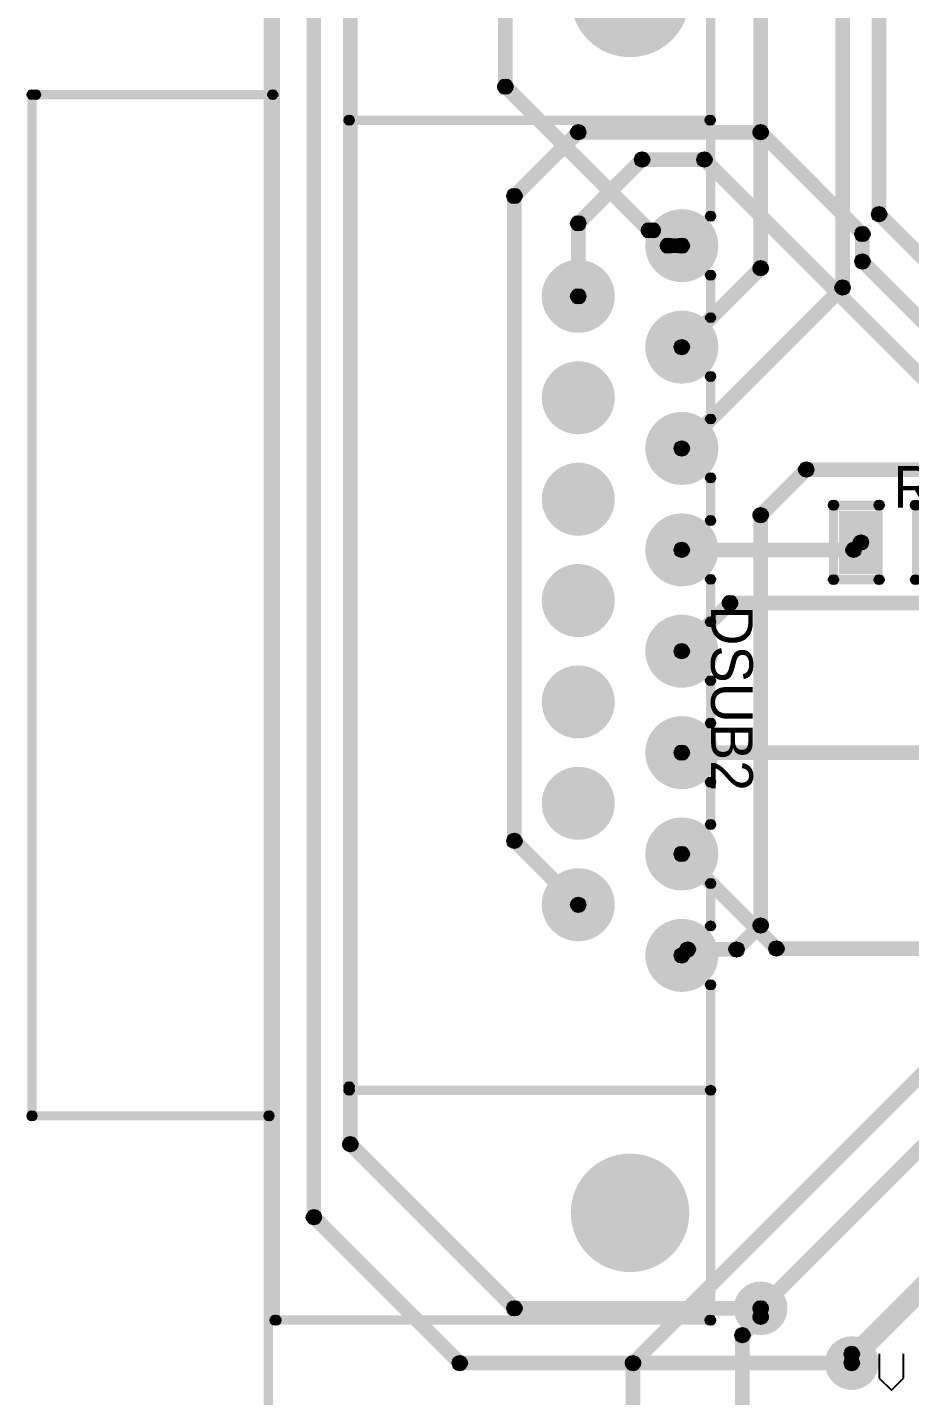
# Model space of a CAD drawing. Header units: millimetres. Extents: x 1.24 to 8.03, y 2.12 to 7.05.
# Drawn here: x 1.236 to 2.188, y 3.587 to 5.064 of the extents above; entities that cross this region are included whole.
import ezdxf

# ---------------------------------------------------------------- set-up
doc = ezdxf.new("R2010")
doc.units = ezdxf.units.MM
doc.header["$MEASUREMENT"] = 0
for name, color, linetype in [('BottomLayer', 5, 'Continuous'), ('BottomSolder', 6, 'Continuous'), ('KeepOutLayer', 6, 'Continuous'), ('MultiLayer', 9, 'Continuous'), ('PadHoleLayer', 156, 'Continuous'), ('TopLayer', 1, 'Continuous'), ('TopOverlay', 2, 'Continuous'), ('TopPaste', 8, 'Continuous'), ('TopSolder', 216, 'Continuous'), ('ViaHoleLayer', 16, 'Continuous')]:
    doc.layers.add(name, color=color, linetype=linetype)

# ---------------------------------------------------------------- blocks, each defined once
blk = doc.blocks.new('DSUB_TH_DS1037_15FN_16')
at = {"layer": 'BottomLayer'}
h = blk.add_hatch(color=5, dxfattribs=at)
edge = h.paths.add_edge_path()
edge.add_arc((-0.3831, 0.0559), 0.0354, 0, 360)
h = blk.add_hatch(color=5, dxfattribs=at)
edge = h.paths.add_edge_path()
edge.add_arc((-0.2736, 0.0559), 0.0354, 0, 360)
h = blk.add_hatch(color=5, dxfattribs=at)
edge = h.paths.add_edge_path()
edge.add_arc((-0.1642, 0.0559), 0.0354, 0, 360)
h = blk.add_hatch(color=5, dxfattribs=at)
edge = h.paths.add_edge_path()
edge.add_arc((-0.0547, 0.0559), 0.0354, 0, 360)
h = blk.add_hatch(color=5, dxfattribs=at)
edge = h.paths.add_edge_path()
edge.add_arc((0.0547, 0.0559), 0.0354, 0, 360)
h = blk.add_hatch(color=5, dxfattribs=at)
edge = h.paths.add_edge_path()
edge.add_arc((0.1642, 0.0559), 0.0354, 0, 360)
h = blk.add_hatch(color=5, dxfattribs=at)
edge = h.paths.add_edge_path()
edge.add_arc((0.2736, 0.0559), 0.0354, 0, 360)
h = blk.add_hatch(color=5, dxfattribs=at)
edge = h.paths.add_edge_path()
edge.add_arc((0.3831, 0.0559), 0.0354, 0, 360)
h = blk.add_hatch(color=5, dxfattribs=at)
edge = h.paths.add_edge_path()
edge.add_arc((-0.6508, 0), 0.0602, 0, 360)
h = blk.add_hatch(color=5, dxfattribs=at)
edge = h.paths.add_edge_path()
edge.add_arc((0.661, 0), 0.06, 0, 360)
h = blk.add_hatch(color=5, dxfattribs=at)
edge = h.paths.add_edge_path()
edge.add_arc((-0.3284, -0.0559), 0.0354, 0, 360)
h = blk.add_hatch(color=5, dxfattribs=at)
edge = h.paths.add_edge_path()
edge.add_arc((-0.2189, -0.0559), 0.0354, 0, 360)
h = blk.add_hatch(color=5, dxfattribs=at)
edge = h.paths.add_edge_path()
edge.add_arc((-0.1094, -0.0559), 0.0354, 0, 360)
h = blk.add_hatch(color=5, dxfattribs=at)
edge = h.paths.add_edge_path()
edge.add_arc((0, -0.0559), 0.0354, 0, 360)
h = blk.add_hatch(color=5, dxfattribs=at)
edge = h.paths.add_edge_path()
edge.add_arc((0.1095, -0.0559), 0.0354, 0, 360)
h = blk.add_hatch(color=5, dxfattribs=at)
edge = h.paths.add_edge_path()
edge.add_arc((0.2189, -0.0559), 0.0354, 0, 360)
h = blk.add_hatch(color=5, dxfattribs=at)
edge = h.paths.add_edge_path()
edge.add_arc((0.3284, -0.0559), 0.0354, 0, 360)
at = {"layer": 'BottomSolder'}
h = blk.add_hatch(color=6, dxfattribs=at)
edge = h.paths.add_edge_path()
edge.add_arc((-0.3831, 0.0559), 0.0394, 0, 360)
h = blk.add_hatch(color=6, dxfattribs=at)
edge = h.paths.add_edge_path()
edge.add_arc((-0.2736, 0.0559), 0.0394, 0, 360)
h = blk.add_hatch(color=6, dxfattribs=at)
edge = h.paths.add_edge_path()
edge.add_arc((-0.1642, 0.0559), 0.0394, 0, 360)
h = blk.add_hatch(color=6, dxfattribs=at)
edge = h.paths.add_edge_path()
edge.add_arc((-0.0547, 0.0559), 0.0394, 0, 360)
h = blk.add_hatch(color=6, dxfattribs=at)
edge = h.paths.add_edge_path()
edge.add_arc((0.0547, 0.0559), 0.0394, 0, 360)
h = blk.add_hatch(color=6, dxfattribs=at)
edge = h.paths.add_edge_path()
edge.add_arc((0.1642, 0.0559), 0.0394, 0, 360)
h = blk.add_hatch(color=6, dxfattribs=at)
edge = h.paths.add_edge_path()
edge.add_arc((0.2736, 0.0559), 0.0394, 0, 360)
h = blk.add_hatch(color=6, dxfattribs=at)
edge = h.paths.add_edge_path()
edge.add_arc((0.3831, 0.0559), 0.0394, 0, 360)
h = blk.add_hatch(color=6, dxfattribs=at)
edge = h.paths.add_edge_path()
edge.add_arc((-0.6508, 0), 0.0642, 0, 360)
h = blk.add_hatch(color=6, dxfattribs=at)
edge = h.paths.add_edge_path()
edge.add_arc((0.661, 0), 0.064, 0, 360)
h = blk.add_hatch(color=6, dxfattribs=at)
edge = h.paths.add_edge_path()
edge.add_arc((-0.3284, -0.0559), 0.0394, 0, 360)
h = blk.add_hatch(color=6, dxfattribs=at)
edge = h.paths.add_edge_path()
edge.add_arc((-0.2189, -0.0559), 0.0394, 0, 360)
h = blk.add_hatch(color=6, dxfattribs=at)
edge = h.paths.add_edge_path()
edge.add_arc((-0.1094, -0.0559), 0.0394, 0, 360)
h = blk.add_hatch(color=6, dxfattribs=at)
edge = h.paths.add_edge_path()
edge.add_arc((0, -0.0559), 0.0394, 0, 360)
h = blk.add_hatch(color=6, dxfattribs=at)
edge = h.paths.add_edge_path()
edge.add_arc((0.1095, -0.0559), 0.0394, 0, 360)
h = blk.add_hatch(color=6, dxfattribs=at)
edge = h.paths.add_edge_path()
edge.add_arc((0.2189, -0.0559), 0.0394, 0, 360)
h = blk.add_hatch(color=6, dxfattribs=at)
edge = h.paths.add_edge_path()
edge.add_arc((0.3284, -0.0559), 0.0394, 0, 360)
at = {"layer": 'MultiLayer'}
h = blk.add_hatch(color=9, dxfattribs=at)
edge = h.paths.add_edge_path()
edge.add_arc((-0.3831, 0.0559), 0.0354, 0, 360)
h = blk.add_hatch(color=9, dxfattribs=at)
edge = h.paths.add_edge_path()
edge.add_arc((-0.2736, 0.0559), 0.0354, 0, 360)
h = blk.add_hatch(color=9, dxfattribs=at)
edge = h.paths.add_edge_path()
edge.add_arc((-0.1642, 0.0559), 0.0354, 0, 360)
h = blk.add_hatch(color=9, dxfattribs=at)
edge = h.paths.add_edge_path()
edge.add_arc((-0.0547, 0.0559), 0.0354, 0, 360)
h = blk.add_hatch(color=9, dxfattribs=at)
edge = h.paths.add_edge_path()
edge.add_arc((0.0547, 0.0559), 0.0354, 0, 360)
h = blk.add_hatch(color=9, dxfattribs=at)
edge = h.paths.add_edge_path()
edge.add_arc((0.1642, 0.0559), 0.0354, 0, 360)
h = blk.add_hatch(color=9, dxfattribs=at)
edge = h.paths.add_edge_path()
edge.add_arc((0.2736, 0.0559), 0.0354, 0, 360)
h = blk.add_hatch(color=9, dxfattribs=at)
edge = h.paths.add_edge_path()
edge.add_arc((0.3831, 0.0559), 0.0354, 0, 360)
h = blk.add_hatch(color=9, dxfattribs=at)
edge = h.paths.add_edge_path()
edge.add_arc((-0.6508, 0), 0.0602, 0, 360)
h = blk.add_hatch(color=9, dxfattribs=at)
edge = h.paths.add_edge_path()
edge.add_arc((0.661, 0), 0.06, 0, 360)
h = blk.add_hatch(color=9, dxfattribs=at)
edge = h.paths.add_edge_path()
edge.add_arc((-0.3284, -0.0559), 0.0354, 0, 360)
h = blk.add_hatch(color=9, dxfattribs=at)
edge = h.paths.add_edge_path()
edge.add_arc((-0.2189, -0.0559), 0.0354, 0, 360)
h = blk.add_hatch(color=9, dxfattribs=at)
edge = h.paths.add_edge_path()
edge.add_arc((-0.1094, -0.0559), 0.0354, 0, 360)
h = blk.add_hatch(color=9, dxfattribs=at)
edge = h.paths.add_edge_path()
edge.add_arc((0, -0.0559), 0.0354, 0, 360)
h = blk.add_hatch(color=9, dxfattribs=at)
edge = h.paths.add_edge_path()
edge.add_arc((0.1095, -0.0559), 0.0354, 0, 360)
h = blk.add_hatch(color=9, dxfattribs=at)
edge = h.paths.add_edge_path()
edge.add_arc((0.2189, -0.0559), 0.0354, 0, 360)
h = blk.add_hatch(color=9, dxfattribs=at)
edge = h.paths.add_edge_path()
edge.add_arc((0.3284, -0.0559), 0.0354, 0, 360)
at = {"layer": 'PadHoleLayer'}
h = blk.add_hatch(color=156, dxfattribs=at)
edge = h.paths.add_edge_path()
edge.add_arc((-0.3831, 0.0559), 0.0236, 0, 360)
h = blk.add_hatch(color=156, dxfattribs=at)
edge = h.paths.add_edge_path()
edge.add_arc((-0.2736, 0.0559), 0.0236, 0, 360)
h = blk.add_hatch(color=156, dxfattribs=at)
edge = h.paths.add_edge_path()
edge.add_arc((-0.1642, 0.0559), 0.0236, 0, 360)
h = blk.add_hatch(color=156, dxfattribs=at)
edge = h.paths.add_edge_path()
edge.add_arc((-0.0547, 0.0559), 0.0236, 0, 360)
h = blk.add_hatch(color=156, dxfattribs=at)
edge = h.paths.add_edge_path()
edge.add_arc((0.0547, 0.0559), 0.0236, 0, 360)
h = blk.add_hatch(color=156, dxfattribs=at)
edge = h.paths.add_edge_path()
edge.add_arc((0.1642, 0.0559), 0.0236, 0, 360)
h = blk.add_hatch(color=156, dxfattribs=at)
edge = h.paths.add_edge_path()
edge.add_arc((0.2736, 0.0559), 0.0236, 0, 360)
h = blk.add_hatch(color=156, dxfattribs=at)
edge = h.paths.add_edge_path()
edge.add_arc((0.3831, 0.0559), 0.0236, 0, 360)
h = blk.add_hatch(color=156, dxfattribs=at)
edge = h.paths.add_edge_path()
edge.add_arc((-0.6508, 0), 0.0602, 0, 360)
h = blk.add_hatch(color=156, dxfattribs=at)
edge = h.paths.add_edge_path()
edge.add_arc((0.661, 0), 0.06, 0, 360)
h = blk.add_hatch(color=156, dxfattribs=at)
edge = h.paths.add_edge_path()
edge.add_arc((-0.3284, -0.0559), 0.0236, 0, 360)
h = blk.add_hatch(color=156, dxfattribs=at)
edge = h.paths.add_edge_path()
edge.add_arc((-0.2189, -0.0559), 0.0236, 0, 360)
h = blk.add_hatch(color=156, dxfattribs=at)
edge = h.paths.add_edge_path()
edge.add_arc((-0.1094, -0.0559), 0.0236, 0, 360)
h = blk.add_hatch(color=156, dxfattribs=at)
edge = h.paths.add_edge_path()
edge.add_arc((0, -0.0559), 0.0236, 0, 360)
h = blk.add_hatch(color=156, dxfattribs=at)
edge = h.paths.add_edge_path()
edge.add_arc((0.1095, -0.0559), 0.0236, 0, 360)
h = blk.add_hatch(color=156, dxfattribs=at)
edge = h.paths.add_edge_path()
edge.add_arc((0.2189, -0.0559), 0.0236, 0, 360)
h = blk.add_hatch(color=156, dxfattribs=at)
edge = h.paths.add_edge_path()
edge.add_arc((0.3284, -0.0559), 0.0236, 0, 360)
at = {"layer": 'TopLayer'}
h = blk.add_hatch(color=1, dxfattribs=at)
edge = h.paths.add_edge_path()
edge.add_arc((-0.3831, 0.0559), 0.0354, 0, 360)
h = blk.add_hatch(color=1, dxfattribs=at)
edge = h.paths.add_edge_path()
edge.add_arc((-0.2736, 0.0559), 0.0354, 0, 360)
h = blk.add_hatch(color=1, dxfattribs=at)
edge = h.paths.add_edge_path()
edge.add_arc((-0.1642, 0.0559), 0.0354, 0, 360)
h = blk.add_hatch(color=1, dxfattribs=at)
edge = h.paths.add_edge_path()
edge.add_arc((-0.0547, 0.0559), 0.0354, 0, 360)
h = blk.add_hatch(color=1, dxfattribs=at)
edge = h.paths.add_edge_path()
edge.add_arc((0.0547, 0.0559), 0.0354, 0, 360)
h = blk.add_hatch(color=1, dxfattribs=at)
edge = h.paths.add_edge_path()
edge.add_arc((0.1642, 0.0559), 0.0354, 0, 360)
h = blk.add_hatch(color=1, dxfattribs=at)
edge = h.paths.add_edge_path()
edge.add_arc((0.2736, 0.0559), 0.0354, 0, 360)
h = blk.add_hatch(color=1, dxfattribs=at)
edge = h.paths.add_edge_path()
edge.add_arc((0.3831, 0.0559), 0.0354, 0, 360)
h = blk.add_hatch(color=1, dxfattribs=at)
edge = h.paths.add_edge_path()
edge.add_arc((-0.6508, 0), 0.0602, 0, 360)
h = blk.add_hatch(color=1, dxfattribs=at)
edge = h.paths.add_edge_path()
edge.add_arc((0.661, 0), 0.06, 0, 360)
h = blk.add_hatch(color=1, dxfattribs=at)
edge = h.paths.add_edge_path()
edge.add_arc((-0.3284, -0.0559), 0.0354, 0, 360)
h = blk.add_hatch(color=1, dxfattribs=at)
edge = h.paths.add_edge_path()
edge.add_arc((-0.2189, -0.0559), 0.0354, 0, 360)
h = blk.add_hatch(color=1, dxfattribs=at)
edge = h.paths.add_edge_path()
edge.add_arc((-0.1094, -0.0559), 0.0354, 0, 360)
h = blk.add_hatch(color=1, dxfattribs=at)
edge = h.paths.add_edge_path()
edge.add_arc((0, -0.0559), 0.0354, 0, 360)
h = blk.add_hatch(color=1, dxfattribs=at)
edge = h.paths.add_edge_path()
edge.add_arc((0.1095, -0.0559), 0.0354, 0, 360)
h = blk.add_hatch(color=1, dxfattribs=at)
edge = h.paths.add_edge_path()
edge.add_arc((0.2189, -0.0559), 0.0354, 0, 360)
h = blk.add_hatch(color=1, dxfattribs=at)
edge = h.paths.add_edge_path()
edge.add_arc((0.3284, -0.0559), 0.0354, 0, 360)
at = {"layer": 'TopOverlay'}
for points in [[(-0.4149, 0.092), (-0.4149, 0.082), (-0.7666, 0.082), (-0.7666, 0.092)], [(-0.3054, 0.092), (-0.3054, 0.082), (-0.3513, 0.082), (-0.3513, 0.092)], [(-0.196, 0.092), (-0.196, 0.082), (-0.2418, 0.082), (-0.2418, 0.092)], [(-0.0865, 0.092), (-0.0865, 0.082), (-0.1324, 0.082), (-0.1324, 0.092)], [(0.0229, 0.092), (0.0229, 0.082), (-0.0229, 0.082), (-0.0229, 0.092)], [(0.1324, 0.092), (0.1324, 0.082), (0.0865, 0.082), (0.0865, 0.092)], [(0.2418, 0.092), (0.2418, 0.082), (0.196, 0.082), (0.196, 0.092)], [(0.3513, 0.092), (0.3513, 0.082), (0.3054, 0.082), (0.3054, 0.092)], [(0.7768, 0.092), (0.7768, 0.082), (0.4149, 0.082), (0.4149, 0.092)], [(-0.5135, -0.3032), (-0.5235, -0.3032), (-0.5235, 0.0866), (-0.5135, 0.0866)], [(0.5337, -0.3032), (0.5237, -0.3032), (0.5237, 0.087), (0.5337, 0.087)], [(0.7818, -0.3823), (0.7718, -0.3823), (0.7718, 0.0866), (0.7817, 0.0866)], [(0.5248, -0.2982), (0.5248, -0.3081), (-0.5185, -0.3081), (-0.5185, -0.2982)], [(0.7768, -0.3781), (0.7768, -0.3881), (-0.7665, -0.3881), (-0.7665, -0.3781)], [(-0.5411, -0.6417), (-0.5511, -0.6417), (-0.5511, -0.3858), (-0.5411, -0.3858)], [(0.5613, -0.6457), (0.5513, -0.6457), (0.5513, -0.3898), (0.5613, -0.3898)], [(0.5563, -0.6407), (0.5563, -0.6507), (-0.5461, -0.6507), (-0.5461, -0.6407)]]:
    blk.add_hatch(color=2, dxfattribs=at).paths.add_polyline_path(points)
h = blk.add_hatch(color=2, dxfattribs=at)
edge = h.paths.add_edge_path()
edge.add_arc((-0.5185, 0.0866), 0.005, 0, 360)
h = blk.add_hatch(color=2, dxfattribs=at)
edge = h.paths.add_edge_path()
edge.add_arc((-0.4149, 0.087), 0.005, 0, 360)
h = blk.add_hatch(color=2, dxfattribs=at)
edge = h.paths.add_edge_path()
edge.add_arc((-0.3513, 0.087), 0.005, 0, 360)
h = blk.add_hatch(color=2, dxfattribs=at)
edge = h.paths.add_edge_path()
edge.add_arc((-0.3054, 0.087), 0.005, 0, 360)
h = blk.add_hatch(color=2, dxfattribs=at)
edge = h.paths.add_edge_path()
edge.add_arc((-0.2418, 0.087), 0.005, 0, 360)
h = blk.add_hatch(color=2, dxfattribs=at)
edge = h.paths.add_edge_path()
edge.add_arc((-0.196, 0.087), 0.005, 0, 360)
h = blk.add_hatch(color=2, dxfattribs=at)
edge = h.paths.add_edge_path()
edge.add_arc((-0.1324, 0.087), 0.005, 0, 360)
h = blk.add_hatch(color=2, dxfattribs=at)
edge = h.paths.add_edge_path()
edge.add_arc((-0.0865, 0.087), 0.005, 0, 360)
h = blk.add_hatch(color=2, dxfattribs=at)
edge = h.paths.add_edge_path()
edge.add_arc((-0.0229, 0.087), 0.005, 0, 360)
h = blk.add_hatch(color=2, dxfattribs=at)
edge = h.paths.add_edge_path()
edge.add_arc((0.0229, 0.087), 0.005, 0, 360)
h = blk.add_hatch(color=2, dxfattribs=at)
edge = h.paths.add_edge_path()
edge.add_arc((0.0865, 0.087), 0.005, 0, 360)
h = blk.add_hatch(color=2, dxfattribs=at)
edge = h.paths.add_edge_path()
edge.add_arc((0.1324, 0.087), 0.005, 0, 360)
h = blk.add_hatch(color=2, dxfattribs=at)
edge = h.paths.add_edge_path()
edge.add_arc((0.196, 0.087), 0.005, 0, 360)
h = blk.add_hatch(color=2, dxfattribs=at)
edge = h.paths.add_edge_path()
edge.add_arc((0.2418, 0.087), 0.005, 0, 360)
h = blk.add_hatch(color=2, dxfattribs=at)
edge = h.paths.add_edge_path()
edge.add_arc((0.3054, 0.087), 0.005, 0, 360)
h = blk.add_hatch(color=2, dxfattribs=at)
edge = h.paths.add_edge_path()
edge.add_arc((0.3513, 0.087), 0.005, 0, 360)
h = blk.add_hatch(color=2, dxfattribs=at)
edge = h.paths.add_edge_path()
edge.add_arc((0.4149, 0.087), 0.005, 0, 360)
h = blk.add_hatch(color=2, dxfattribs=at)
edge = h.paths.add_edge_path()
edge.add_arc((0.5287, 0.087), 0.005, 0, 360)
h = blk.add_hatch(color=2, dxfattribs=at)
edge = h.paths.add_edge_path()
edge.add_arc((0.7768, 0.087), 0.005, 0, 360)
h = blk.add_hatch(color=2, dxfattribs=at)
edge = h.paths.add_edge_path()
edge.add_arc((0.7768, 0.0866), 0.005, 0, 360)
h = blk.add_hatch(color=2, dxfattribs=at)
edge = h.paths.add_edge_path()
edge.add_arc((-0.5185, -0.3032), 0.005, 0, 360)
h = blk.add_hatch(color=2, dxfattribs=at)
edge = h.paths.add_edge_path()
edge.add_arc((-0.5185, -0.3032), 0.005, 0, 360)
h = blk.add_hatch(color=2, dxfattribs=at)
edge = h.paths.add_edge_path()
edge.add_arc((0.5248, -0.3032), 0.005, 0, 360)
h = blk.add_hatch(color=2, dxfattribs=at)
edge = h.paths.add_edge_path()
edge.add_arc((0.5287, -0.3032), 0.005, 0, 360)
h = blk.add_hatch(color=2, dxfattribs=at)
edge = h.paths.add_edge_path()
edge.add_arc((-0.5461, -0.3858), 0.005, 0, 360)
h = blk.add_hatch(color=2, dxfattribs=at)
edge = h.paths.add_edge_path()
edge.add_arc((0.7768, -0.3831), 0.005, 0, 360)
h = blk.add_hatch(color=2, dxfattribs=at)
edge = h.paths.add_edge_path()
edge.add_arc((0.7768, -0.3823), 0.005, 0, 360)
h = blk.add_hatch(color=2, dxfattribs=at)
edge = h.paths.add_edge_path()
edge.add_arc((0.5563, -0.3898), 0.005, 0, 360)
h = blk.add_hatch(color=2, dxfattribs=at)
edge = h.paths.add_edge_path()
edge.add_arc((-0.5461, -0.6417), 0.005, 0, 360)
h = blk.add_hatch(color=2, dxfattribs=at)
edge = h.paths.add_edge_path()
edge.add_arc((-0.5461, -0.6457), 0.005, 0, 360)
h = blk.add_hatch(color=2, dxfattribs=at)
edge = h.paths.add_edge_path()
edge.add_arc((0.5563, -0.6457), 0.005, 0, 360)
h = blk.add_hatch(color=2, dxfattribs=at)
edge = h.paths.add_edge_path()
edge.add_arc((0.5563, -0.6457), 0.005, 0, 360)
at = {"layer": 'TopSolder'}
h = blk.add_hatch(color=216, dxfattribs=at)
edge = h.paths.add_edge_path()
edge.add_arc((-0.3831, 0.0559), 0.0394, 0, 360)
h = blk.add_hatch(color=216, dxfattribs=at)
edge = h.paths.add_edge_path()
edge.add_arc((-0.2736, 0.0559), 0.0394, 0, 360)
h = blk.add_hatch(color=216, dxfattribs=at)
edge = h.paths.add_edge_path()
edge.add_arc((-0.1642, 0.0559), 0.0394, 0, 360)
h = blk.add_hatch(color=216, dxfattribs=at)
edge = h.paths.add_edge_path()
edge.add_arc((-0.0547, 0.0559), 0.0394, 0, 360)
h = blk.add_hatch(color=216, dxfattribs=at)
edge = h.paths.add_edge_path()
edge.add_arc((0.0547, 0.0559), 0.0394, 0, 360)
h = blk.add_hatch(color=216, dxfattribs=at)
edge = h.paths.add_edge_path()
edge.add_arc((0.1642, 0.0559), 0.0394, 0, 360)
h = blk.add_hatch(color=216, dxfattribs=at)
edge = h.paths.add_edge_path()
edge.add_arc((0.2736, 0.0559), 0.0394, 0, 360)
h = blk.add_hatch(color=216, dxfattribs=at)
edge = h.paths.add_edge_path()
edge.add_arc((0.3831, 0.0559), 0.0394, 0, 360)
h = blk.add_hatch(color=216, dxfattribs=at)
edge = h.paths.add_edge_path()
edge.add_arc((-0.6508, 0), 0.0642, 0, 360)
h = blk.add_hatch(color=216, dxfattribs=at)
edge = h.paths.add_edge_path()
edge.add_arc((0.661, 0), 0.064, 0, 360)
h = blk.add_hatch(color=216, dxfattribs=at)
edge = h.paths.add_edge_path()
edge.add_arc((-0.3284, -0.0559), 0.0394, 0, 360)
h = blk.add_hatch(color=216, dxfattribs=at)
edge = h.paths.add_edge_path()
edge.add_arc((-0.2189, -0.0559), 0.0394, 0, 360)
h = blk.add_hatch(color=216, dxfattribs=at)
edge = h.paths.add_edge_path()
edge.add_arc((-0.1094, -0.0559), 0.0394, 0, 360)
h = blk.add_hatch(color=216, dxfattribs=at)
edge = h.paths.add_edge_path()
edge.add_arc((0, -0.0559), 0.0394, 0, 360)
h = blk.add_hatch(color=216, dxfattribs=at)
edge = h.paths.add_edge_path()
edge.add_arc((0.1095, -0.0559), 0.0394, 0, 360)
h = blk.add_hatch(color=216, dxfattribs=at)
edge = h.paths.add_edge_path()
edge.add_arc((0.2189, -0.0559), 0.0394, 0, 360)
h = blk.add_hatch(color=216, dxfattribs=at)
edge = h.paths.add_edge_path()
edge.add_arc((0.3284, -0.0559), 0.0394, 0, 360)
at = {"layer": 'TopOverlay'}
for centre in [(-0.5185, 0.0866), (-0.4149, 0.087), (-0.3513, 0.087), (-0.3054, 0.087), (-0.2418, 0.087), (-0.196, 0.087), (-0.1324, 0.087), (-0.0865, 0.087), (-0.0229, 0.087), (0.0229, 0.087), (0.0865, 0.087), (0.1324, 0.087), (0.196, 0.087), (0.2418, 0.087), (0.3054, 0.087), (0.3513, 0.087), (0.4149, 0.087), (0.5287, 0.087), (0.7768, 0.087), (0.7768, 0.0866), (-0.5185, -0.3032), (-0.5185, -0.3032), (0.5248, -0.3032), (0.5287, -0.3032), (-0.5461, -0.3858), (0.7768, -0.3823), (0.7768, -0.3831), (0.5563, -0.3898), (-0.5461, -0.6417), (-0.5461, -0.6457), (0.5563, -0.6457), (0.5563, -0.6457)]:
    blk.add_circle(centre, 0.005, dxfattribs=at)
blk = doc.blocks.new('R0805_72')
at = {"layer": 'TopLayer'}
for points in [[(-0.0591, 0.0305), (-0.0197, 0.0305), (-0.0197, -0.0305), (-0.0591, -0.0305)], [(0.0197, 0.0305), (0.0591, 0.0305), (0.0591, -0.0305), (0.0197, -0.0305)]]:
    blk.add_hatch(color=1, dxfattribs=at).paths.add_polyline_path(points)
at = {"layer": 'TopOverlay'}
h = blk.add_hatch(color=2, dxfattribs=at)
edge = h.paths.add_edge_path()
edge.add_arc((-0.0689, 0.0402), 0.005, 0, 360)
h = blk.add_hatch(color=2, dxfattribs=at)
edge = h.paths.add_edge_path()
edge.add_arc((-0.0689, 0.0402), 0.005, 0, 360)
for points in [[(-0.0689, 0.0352), (-0.0689, 0.0452), (-0.0197, 0.0452), (-0.0197, 0.0352)], [(0.0197, 0.0352), (0.0197, 0.0452), (0.0689, 0.0452), (0.0689, 0.0352)], [(-0.0739, 0.0402), (-0.0639, 0.0402), (-0.0639, -0.0402), (-0.0739, -0.0402)], [(0.0739, -0.0402), (0.0639, -0.0402), (0.0639, 0.0402), (0.0739, 0.0402)], [(-0.0689, -0.0452), (-0.0689, -0.0352), (-0.0197, -0.0352), (-0.0197, -0.0452)], [(0.0197, -0.0452), (0.0197, -0.0352), (0.0689, -0.0352), (0.0689, -0.0452)]]:
    blk.add_hatch(color=2, dxfattribs=at).paths.add_polyline_path(points)
h = blk.add_hatch(color=2, dxfattribs=at)
edge = h.paths.add_edge_path()
edge.add_arc((-0.0197, 0.0402), 0.005, 0, 360)
h = blk.add_hatch(color=2, dxfattribs=at)
edge = h.paths.add_edge_path()
edge.add_arc((0.0197, 0.0402), 0.005, 0, 360)
h = blk.add_hatch(color=2, dxfattribs=at)
edge = h.paths.add_edge_path()
edge.add_arc((0.0689, 0.0402), 0.005, 0, 360)
h = blk.add_hatch(color=2, dxfattribs=at)
edge = h.paths.add_edge_path()
edge.add_arc((0.0689, 0.0402), 0.005, 0, 360)
h = blk.add_hatch(color=2, dxfattribs=at)
edge = h.paths.add_edge_path()
edge.add_arc((-0.0689, -0.0402), 0.005, 0, 360)
h = blk.add_hatch(color=2, dxfattribs=at)
edge = h.paths.add_edge_path()
edge.add_arc((-0.0689, -0.0402), 0.005, 0, 360)
h = blk.add_hatch(color=2, dxfattribs=at)
edge = h.paths.add_edge_path()
edge.add_arc((-0.0197, -0.0402), 0.005, 0, 360)
h = blk.add_hatch(color=2, dxfattribs=at)
edge = h.paths.add_edge_path()
edge.add_arc((0.0197, -0.0402), 0.005, 0, 360)
h = blk.add_hatch(color=2, dxfattribs=at)
edge = h.paths.add_edge_path()
edge.add_arc((0.0689, -0.0402), 0.005, 0, 360)
h = blk.add_hatch(color=2, dxfattribs=at)
edge = h.paths.add_edge_path()
edge.add_arc((0.0689, -0.0402), 0.005, 0, 360)
at = {"layer": 'TopPaste'}
for points in [[(-0.0591, 0.0305), (-0.0197, 0.0305), (-0.0197, -0.0305), (-0.0591, -0.0305)], [(0.0197, 0.0305), (0.0591, 0.0305), (0.0591, -0.0305), (0.0197, -0.0305)]]:
    blk.add_hatch(color=8, dxfattribs=at).paths.add_polyline_path(points)
at = {"layer": 'TopSolder'}
for points in [[(-0.0631, 0.0345), (-0.0157, 0.0345), (-0.0157, -0.0345), (-0.0631, -0.0345)], [(0.0157, 0.0345), (0.0631, 0.0345), (0.0631, -0.0345), (0.0157, -0.0345)]]:
    blk.add_hatch(color=216, dxfattribs=at).paths.add_polyline_path(points)
at = {"layer": 'TopOverlay'}
for centre in [(-0.0689, 0.0402), (-0.0689, 0.0402), (-0.0197, 0.0402), (0.0197, 0.0402), (0.0689, 0.0402), (0.0689, 0.0402), (-0.0689, -0.0402), (-0.0689, -0.0402), (-0.0197, -0.0402), (0.0197, -0.0402), (0.0689, -0.0402), (0.0689, -0.0402)]:
    blk.add_circle(centre, 0.005, dxfattribs=at)

msp = doc.modelspace()

# ---------------------------------------------------------------- hatches: boundary and pattern name
at = {"layer": 'BottomLayer'}
for points in [[(2.0354, 4.8039), (2.0197, 4.8039), (2.0197, 5.4331), (2.0354, 5.4331)], [(2.124, 4.7831), (2.1083, 4.7831), (2.1083, 5.3445), (2.124, 5.3445)], [(1.7598, 5), (1.7441, 5), (1.7441, 5.1181), (1.7598, 5.1181)], [(1.7464, 4.9944), (1.7575, 5.0056), (1.9126, 4.8505), (1.9015, 4.8393)], [(1.9054, 4.8393), (1.9166, 4.8505), (1.9332, 4.8339), (1.922, 4.8228)], [(1.9071, 4.837), (1.9071, 4.8528), (1.911, 4.8528), (1.911, 4.837)], [(1.9276, 4.8204), (1.9276, 4.8362), (1.9425, 4.8362), (1.9425, 4.8204)], [(1.9481, 4.7133), (1.9369, 4.7244), (2.022, 4.8094), (2.0331, 4.7983)], [(1.9481, 4.6039), (1.9369, 4.615), (2.1106, 4.7886), (2.1217, 4.7775)], [(2.0768, 4.5787), (2.0768, 4.5945), (3.222, 4.5945), (3.222, 4.5787)], [(2.0331, 4.5318), (2.022, 4.543), (2.0712, 4.5922), (2.0823, 4.581)], [(2.0354, 4.0945), (2.0197, 4.0945), (2.0197, 4.5374), (2.0354, 4.5374)], [(1.8953, 3.6165), (1.8842, 3.6276), (2.535, 4.2784), (2.5462, 4.2673)], [(2.0071, 4.0629), (1.996, 4.0741), (2.022, 4.1001), (2.0331, 4.0889)], [(1.9481, 4.0566), (1.9369, 4.0677), (1.9433, 4.0741), (1.9544, 4.0629)], [(1.9489, 4.0606), (1.9489, 4.0764), (2.0016, 4.0764), (2.0016, 4.0606)], [(2.1316, 3.6263), (2.1204, 3.6375), (2.5043, 4.0213), (2.5154, 4.0102)], [(2.0354, 3.6718), (2.0197, 3.6718), (2.0197, 3.6811), (2.0354, 3.6811)], [(2.0134, 3.6466), (2.0023, 3.6577), (2.022, 3.6774), (2.0331, 3.6663)], [(2.0157, 3.4228), (2, 3.4228), (2, 3.6521), (2.0157, 3.6521)], [(1.8976, 3.4529), (1.8819, 3.4529), (1.8819, 3.622), (1.8976, 3.622)], [(2.1339, 3.622), (2.1181, 3.622), (2.1181, 3.6319), (2.1339, 3.6319)]]:
    msp.add_hatch(color=5, dxfattribs=at).paths.add_polyline_path(points)
h = msp.add_hatch(color=5, dxfattribs=at)
edge = h.paths.add_edge_path()
edge.add_arc((1.752, 5), 0.00787, 0, 360)
h = msp.add_hatch(color=5, dxfattribs=at)
edge = h.paths.add_edge_path()
edge.add_arc((1.752, 5), 0.00787, 0, 360)
h = msp.add_hatch(color=5, dxfattribs=at)
edge = h.paths.add_edge_path()
edge.add_arc((1.9071, 4.8449), 0.00787, 0, 360)
h = msp.add_hatch(color=5, dxfattribs=at)
edge = h.paths.add_edge_path()
edge.add_arc((1.9071, 4.8449), 0.00787, 0, 360)
h = msp.add_hatch(color=5, dxfattribs=at)
edge = h.paths.add_edge_path()
edge.add_arc((1.911, 4.8449), 0.00787, 0, 360)
h = msp.add_hatch(color=5, dxfattribs=at)
edge = h.paths.add_edge_path()
edge.add_arc((1.911, 4.8449), 0.00787, 0, 360)
h = msp.add_hatch(color=5, dxfattribs=at)
edge = h.paths.add_edge_path()
edge.add_arc((1.9276, 4.8283), 0.00787, 0, 360)
h = msp.add_hatch(color=5, dxfattribs=at)
edge = h.paths.add_edge_path()
edge.add_arc((1.9276, 4.8283), 0.00787, 0, 360)
h = msp.add_hatch(color=5, dxfattribs=at)
edge = h.paths.add_edge_path()
edge.add_arc((1.9425, 4.8283), 0.00787, 0, 360)
h = msp.add_hatch(color=5, dxfattribs=at)
edge = h.paths.add_edge_path()
edge.add_arc((2.0276, 4.8039), 0.00787, 0, 360)
h = msp.add_hatch(color=5, dxfattribs=at)
edge = h.paths.add_edge_path()
edge.add_arc((2.0276, 4.8039), 0.00787, 0, 360)
h = msp.add_hatch(color=5, dxfattribs=at)
edge = h.paths.add_edge_path()
edge.add_arc((2.1161, 4.7831), 0.00787, 0, 360)
h = msp.add_hatch(color=5, dxfattribs=at)
edge = h.paths.add_edge_path()
edge.add_arc((2.1161, 4.7831), 0.00787, 0, 360)
h = msp.add_hatch(color=5, dxfattribs=at)
edge = h.paths.add_edge_path()
edge.add_arc((1.9425, 4.7188), 0.00787, 0, 360)
h = msp.add_hatch(color=5, dxfattribs=at)
edge = h.paths.add_edge_path()
edge.add_arc((1.9425, 4.6094), 0.00787, 0, 360)
h = msp.add_hatch(color=5, dxfattribs=at)
edge = h.paths.add_edge_path()
edge.add_arc((2.0768, 4.5866), 0.00787, 0, 360)
h = msp.add_hatch(color=5, dxfattribs=at)
edge = h.paths.add_edge_path()
edge.add_arc((2.0768, 4.5866), 0.00787, 0, 360)
h = msp.add_hatch(color=5, dxfattribs=at)
edge = h.paths.add_edge_path()
edge.add_arc((2.0276, 4.5374), 0.00787, 0, 360)
h = msp.add_hatch(color=5, dxfattribs=at)
edge = h.paths.add_edge_path()
edge.add_arc((2.0276, 4.5374), 0.00787, 0, 360)
h = msp.add_hatch(color=5, dxfattribs=at)
edge = h.paths.add_edge_path()
edge.add_arc((2.0276, 4.0945), 0.00787, 0, 360)
h = msp.add_hatch(color=5, dxfattribs=at)
edge = h.paths.add_edge_path()
edge.add_arc((2.0276, 4.0945), 0.00787, 0, 360)
h = msp.add_hatch(color=5, dxfattribs=at)
edge = h.paths.add_edge_path()
edge.add_arc((1.9425, 4.0621), 0.00787, 0, 360)
h = msp.add_hatch(color=5, dxfattribs=at)
edge = h.paths.add_edge_path()
edge.add_arc((1.9489, 4.0685), 0.00787, 0, 360)
h = msp.add_hatch(color=5, dxfattribs=at)
edge = h.paths.add_edge_path()
edge.add_arc((1.9489, 4.0685), 0.00787, 0, 360)
h = msp.add_hatch(color=5, dxfattribs=at)
edge = h.paths.add_edge_path()
edge.add_arc((2.0016, 4.0685), 0.00787, 0, 360)
h = msp.add_hatch(color=5, dxfattribs=at)
edge = h.paths.add_edge_path()
edge.add_arc((2.0016, 4.0685), 0.00787, 0, 360)
h = msp.add_hatch(color=5, dxfattribs=at)
edge = h.paths.add_edge_path()
edge.add_arc((2.0276, 3.6811), 0.025, 0, 360)
h = msp.add_hatch(color=5, dxfattribs=at)
edge = h.paths.add_edge_path()
edge.add_arc((2.0276, 3.6811), 0.00787, 0, 360)
h = msp.add_hatch(color=5, dxfattribs=at)
edge = h.paths.add_edge_path()
edge.add_arc((2.0276, 3.6718), 0.00787, 0, 360)
h = msp.add_hatch(color=5, dxfattribs=at)
edge = h.paths.add_edge_path()
edge.add_arc((2.0276, 3.6718), 0.00787, 0, 360)
h = msp.add_hatch(color=5, dxfattribs=at)
edge = h.paths.add_edge_path()
edge.add_arc((2.0079, 3.6521), 0.00787, 0, 360)
h = msp.add_hatch(color=5, dxfattribs=at)
edge = h.paths.add_edge_path()
edge.add_arc((2.0079, 3.6521), 0.00787, 0, 360)
h = msp.add_hatch(color=5, dxfattribs=at)
edge = h.paths.add_edge_path()
edge.add_arc((2.126, 3.622), 0.025, 0, 360)
h = msp.add_hatch(color=5, dxfattribs=at)
edge = h.paths.add_edge_path()
edge.add_arc((2.126, 3.6319), 0.00787, 0, 360)
h = msp.add_hatch(color=5, dxfattribs=at)
edge = h.paths.add_edge_path()
edge.add_arc((2.126, 3.6319), 0.00787, 0, 360)
h = msp.add_hatch(color=5, dxfattribs=at)
edge = h.paths.add_edge_path()
edge.add_arc((1.8898, 3.622), 0.00787, 0, 360)
h = msp.add_hatch(color=5, dxfattribs=at)
edge = h.paths.add_edge_path()
edge.add_arc((1.8898, 3.622), 0.00787, 0, 360)
h = msp.add_hatch(color=5, dxfattribs=at)
edge = h.paths.add_edge_path()
edge.add_arc((2.126, 3.622), 0.00787, 0, 360)
at = {"layer": 'BottomSolder'}
h = msp.add_hatch(color=6, dxfattribs=at)
edge = h.paths.add_edge_path()
edge.add_arc((2.0276, 3.6811), 0.029, 0, 360)
h = msp.add_hatch(color=6, dxfattribs=at)
edge = h.paths.add_edge_path()
edge.add_arc((2.126, 3.622), 0.029, 0, 360)
at = {"layer": 'KeepOutLayer'}
msp.add_hatch(color=6, dxfattribs=at).paths.add_polyline_path([(1.4911, 6.4961), (1.5011, 6.4961), (1.5011, 2.126), (1.4911, 2.126)])
at = {"layer": 'TopLayer'}
for points in [[(1.5531, 3.7795), (1.5374, 3.7795), (1.5374, 6.2992), (1.5531, 6.2992)], [(1.5925, 3.8583), (1.5768, 3.8583), (1.5768, 5.4296), (1.5925, 5.4296)], [(2.1634, 4.8622), (2.1476, 4.8622), (2.1476, 5.1476), (2.1634, 5.1476)], [(1.7674, 4.8763), (1.7562, 4.8875), (1.8251, 4.9564), (1.8363, 4.9452)], [(1.8307, 4.9429), (1.8307, 4.9587), (2.0276, 4.9587), (2.0276, 4.9429)], [(2.022, 4.9452), (2.0331, 4.9564), (2.143, 4.8464), (2.1319, 4.8353)], [(1.8363, 4.8468), (1.8251, 4.8579), (1.894, 4.9268), (1.9052, 4.9157)], [(1.8996, 4.9134), (1.8996, 4.9291), (1.9669, 4.9291), (1.9669, 4.9134)], [(1.9614, 4.9157), (1.9725, 4.9268), (2.317, 4.5823), (2.3058, 4.5712)], [(1.7697, 4.1857), (1.7539, 4.1857), (1.7539, 4.8819), (1.7697, 4.8819)], [(2.1499, 4.8566), (2.1611, 4.8678), (2.3603, 4.6686), (2.3492, 4.6574)], [(1.8386, 4.7736), (1.8228, 4.7736), (1.8228, 4.8524), (1.8386, 4.8524)], [(2.1453, 4.8113), (2.1296, 4.8113), (2.1296, 4.8409), (2.1453, 4.8409)], [(2.1319, 4.8058), (2.143, 4.8169), (2.2595, 4.7004), (2.2484, 4.6893)], [(1.9425, 4.492), (1.9425, 4.5078), (2.1279, 4.5078), (2.1279, 4.492)], [(2.1334, 4.4944), (2.1223, 4.5055), (2.1303, 4.5134), (2.1414, 4.5023)], [(1.9481, 4.385), (1.9369, 4.3961), (1.9889, 4.448), (2, 4.4369)], [(1.9945, 4.4346), (1.9945, 4.4504), (3.2264, 4.4504), (3.2264, 4.4346)], [(1.9425, 4.2731), (1.9425, 4.2889), (2.2535, 4.2889), (2.2535, 4.2731)], [(1.7562, 4.1802), (1.7674, 4.1913), (1.8363, 4.1224), (1.8251, 4.1113)], [(1.9369, 4.1661), (1.9481, 4.1772), (2.0502, 4.0751), (2.0391, 4.0639)], [(2.0446, 4.0616), (2.0446, 4.0774), (2.4118, 4.0774), (2.4118, 4.0616)], [(2.0331, 3.6755), (2.022, 3.6867), (2.3604, 4.0251), (2.3715, 4.0139)], [(2.1316, 3.6165), (2.1204, 3.6276), (2.3763, 3.8835), (2.3875, 3.8724)], [(1.5791, 3.8527), (1.5902, 3.8638), (1.7674, 3.6867), (1.7562, 3.6755)], [(1.5397, 3.774), (1.5508, 3.7851), (1.7083, 3.6276), (1.6972, 3.6165)], [(1.7618, 3.6732), (1.7618, 3.689), (2.0276, 3.689), (2.0276, 3.6732)], [(1.7028, 3.6142), (1.7028, 3.6299), (2.126, 3.6299), (2.126, 3.6142)]]:
    msp.add_hatch(color=1, dxfattribs=at).paths.add_polyline_path(points)
h = msp.add_hatch(color=1, dxfattribs=at)
edge = h.paths.add_edge_path()
edge.add_arc((1.8307, 4.9508), 0.00787, 0, 360)
h = msp.add_hatch(color=1, dxfattribs=at)
edge = h.paths.add_edge_path()
edge.add_arc((1.8307, 4.9508), 0.00787, 0, 360)
h = msp.add_hatch(color=1, dxfattribs=at)
edge = h.paths.add_edge_path()
edge.add_arc((2.0276, 4.9508), 0.00787, 0, 360)
h = msp.add_hatch(color=1, dxfattribs=at)
edge = h.paths.add_edge_path()
edge.add_arc((2.0276, 4.9508), 0.00787, 0, 360)
h = msp.add_hatch(color=1, dxfattribs=at)
edge = h.paths.add_edge_path()
edge.add_arc((1.8996, 4.9213), 0.00787, 0, 360)
h = msp.add_hatch(color=1, dxfattribs=at)
edge = h.paths.add_edge_path()
edge.add_arc((1.8996, 4.9213), 0.00787, 0, 360)
h = msp.add_hatch(color=1, dxfattribs=at)
edge = h.paths.add_edge_path()
edge.add_arc((1.9669, 4.9213), 0.00787, 0, 360)
h = msp.add_hatch(color=1, dxfattribs=at)
edge = h.paths.add_edge_path()
edge.add_arc((1.9669, 4.9213), 0.00787, 0, 360)
h = msp.add_hatch(color=1, dxfattribs=at)
edge = h.paths.add_edge_path()
edge.add_arc((1.7618, 4.8819), 0.00787, 0, 360)
h = msp.add_hatch(color=1, dxfattribs=at)
edge = h.paths.add_edge_path()
edge.add_arc((1.7618, 4.8819), 0.00787, 0, 360)
h = msp.add_hatch(color=1, dxfattribs=at)
edge = h.paths.add_edge_path()
edge.add_arc((1.8307, 4.8524), 0.00787, 0, 360)
h = msp.add_hatch(color=1, dxfattribs=at)
edge = h.paths.add_edge_path()
edge.add_arc((1.8307, 4.8524), 0.00787, 0, 360)
h = msp.add_hatch(color=1, dxfattribs=at)
edge = h.paths.add_edge_path()
edge.add_arc((2.1555, 4.8622), 0.00787, 0, 360)
h = msp.add_hatch(color=1, dxfattribs=at)
edge = h.paths.add_edge_path()
edge.add_arc((2.1555, 4.8622), 0.00787, 0, 360)
h = msp.add_hatch(color=1, dxfattribs=at)
edge = h.paths.add_edge_path()
edge.add_arc((2.1375, 4.8409), 0.00787, 0, 360)
h = msp.add_hatch(color=1, dxfattribs=at)
edge = h.paths.add_edge_path()
edge.add_arc((2.1375, 4.8409), 0.00787, 0, 360)
h = msp.add_hatch(color=1, dxfattribs=at)
edge = h.paths.add_edge_path()
edge.add_arc((2.1375, 4.8113), 0.00787, 0, 360)
h = msp.add_hatch(color=1, dxfattribs=at)
edge = h.paths.add_edge_path()
edge.add_arc((2.1375, 4.8113), 0.00787, 0, 360)
h = msp.add_hatch(color=1, dxfattribs=at)
edge = h.paths.add_edge_path()
edge.add_arc((1.8307, 4.7736), 0.00787, 0, 360)
h = msp.add_hatch(color=1, dxfattribs=at)
edge = h.paths.add_edge_path()
edge.add_arc((1.9425, 4.4999), 0.00787, 0, 360)
h = msp.add_hatch(color=1, dxfattribs=at)
edge = h.paths.add_edge_path()
edge.add_arc((2.1279, 4.4999), 0.00787, 0, 360)
h = msp.add_hatch(color=1, dxfattribs=at)
edge = h.paths.add_edge_path()
edge.add_arc((2.1279, 4.4999), 0.00787, 0, 360)
h = msp.add_hatch(color=1, dxfattribs=at)
edge = h.paths.add_edge_path()
edge.add_arc((2.1358, 4.5079), 0.00787, 0, 360)
h = msp.add_hatch(color=1, dxfattribs=at)
edge = h.paths.add_edge_path()
edge.add_arc((1.9945, 4.4425), 0.00787, 0, 360)
h = msp.add_hatch(color=1, dxfattribs=at)
edge = h.paths.add_edge_path()
edge.add_arc((1.9945, 4.4425), 0.00787, 0, 360)
h = msp.add_hatch(color=1, dxfattribs=at)
edge = h.paths.add_edge_path()
edge.add_arc((1.9425, 4.3905), 0.00787, 0, 360)
h = msp.add_hatch(color=1, dxfattribs=at)
edge = h.paths.add_edge_path()
edge.add_arc((1.9425, 4.281), 0.00787, 0, 360)
h = msp.add_hatch(color=1, dxfattribs=at)
edge = h.paths.add_edge_path()
edge.add_arc((1.7618, 4.1857), 0.00787, 0, 360)
h = msp.add_hatch(color=1, dxfattribs=at)
edge = h.paths.add_edge_path()
edge.add_arc((1.7618, 4.1857), 0.00787, 0, 360)
h = msp.add_hatch(color=1, dxfattribs=at)
edge = h.paths.add_edge_path()
edge.add_arc((1.9425, 4.1716), 0.00787, 0, 360)
h = msp.add_hatch(color=1, dxfattribs=at)
edge = h.paths.add_edge_path()
edge.add_arc((1.8307, 4.1168), 0.00787, 0, 360)
h = msp.add_hatch(color=1, dxfattribs=at)
edge = h.paths.add_edge_path()
edge.add_arc((2.0446, 4.0695), 0.00787, 0, 360)
h = msp.add_hatch(color=1, dxfattribs=at)
edge = h.paths.add_edge_path()
edge.add_arc((2.0446, 4.0695), 0.00787, 0, 360)
h = msp.add_hatch(color=1, dxfattribs=at)
edge = h.paths.add_edge_path()
edge.add_arc((1.5846, 3.8583), 0.00787, 0, 360)
h = msp.add_hatch(color=1, dxfattribs=at)
edge = h.paths.add_edge_path()
edge.add_arc((1.5846, 3.8583), 0.00787, 0, 360)
h = msp.add_hatch(color=1, dxfattribs=at)
edge = h.paths.add_edge_path()
edge.add_arc((1.5453, 3.7795), 0.00787, 0, 360)
h = msp.add_hatch(color=1, dxfattribs=at)
edge = h.paths.add_edge_path()
edge.add_arc((1.5453, 3.7795), 0.00787, 0, 360)
h = msp.add_hatch(color=1, dxfattribs=at)
edge = h.paths.add_edge_path()
edge.add_arc((2.0276, 3.6811), 0.025, 0, 360)
h = msp.add_hatch(color=1, dxfattribs=at)
edge = h.paths.add_edge_path()
edge.add_arc((1.7618, 3.6811), 0.00787, 0, 360)
h = msp.add_hatch(color=1, dxfattribs=at)
edge = h.paths.add_edge_path()
edge.add_arc((1.7618, 3.6811), 0.00787, 0, 360)
h = msp.add_hatch(color=1, dxfattribs=at)
edge = h.paths.add_edge_path()
edge.add_arc((2.0276, 3.6811), 0.00787, 0, 360)
h = msp.add_hatch(color=1, dxfattribs=at)
edge = h.paths.add_edge_path()
edge.add_arc((2.0276, 3.6811), 0.00787, 0, 360)
h = msp.add_hatch(color=1, dxfattribs=at)
edge = h.paths.add_edge_path()
edge.add_arc((2.126, 3.622), 0.025, 0, 360)
h = msp.add_hatch(color=1, dxfattribs=at)
edge = h.paths.add_edge_path()
edge.add_arc((1.7028, 3.622), 0.00787, 0, 360)
h = msp.add_hatch(color=1, dxfattribs=at)
edge = h.paths.add_edge_path()
edge.add_arc((1.7028, 3.622), 0.00787, 0, 360)
h = msp.add_hatch(color=1, dxfattribs=at)
edge = h.paths.add_edge_path()
edge.add_arc((2.126, 3.622), 0.00787, 0, 360)
h = msp.add_hatch(color=1, dxfattribs=at)
edge = h.paths.add_edge_path()
edge.add_arc((2.126, 3.622), 0.00787, 0, 360)
h = msp.add_hatch(color=1, dxfattribs=at)
edge = h.paths.add_edge_path()
edge.add_arc((2.126, 3.622), 0.00787, 0, 360)
h = msp.add_hatch(color=1, dxfattribs=at)
edge = h.paths.add_edge_path()
edge.add_arc((2.126, 3.622), 0.00787, 0, 360)
at = {"layer": 'TopSolder'}
h = msp.add_hatch(color=216, dxfattribs=at)
edge = h.paths.add_edge_path()
edge.add_arc((2.0276, 3.6811), 0.029, 0, 360)
h = msp.add_hatch(color=216, dxfattribs=at)
edge = h.paths.add_edge_path()
edge.add_arc((2.126, 3.622), 0.029, 0, 360)
at = {"layer": 'ViaHoleLayer'}
h = msp.add_hatch(color=16, dxfattribs=at)
edge = h.paths.add_edge_path()
edge.add_arc((2.0276, 3.6811), 0.014, 0, 360)
h = msp.add_hatch(color=16, dxfattribs=at)
edge = h.paths.add_edge_path()
edge.add_arc((2.126, 3.622), 0.014, 0, 360)

# ---------------------------------------------------------------- linework, layer by layer
at = {"layer": 'BottomLayer'}
for centre in [(1.752, 5), (1.752, 5), (1.9071, 4.8449), (1.9071, 4.8449), (1.911, 4.8449), (1.911, 4.8449), (1.9276, 4.8283), (1.9276, 4.8283), (1.9425, 4.8283), (2.0276, 4.8039), (2.0276, 4.8039), (2.1161, 4.7831), (2.1161, 4.7831), (1.9425, 4.7188), (1.9425, 4.6094), (2.0768, 4.5866), (2.0768, 4.5866), (2.0276, 4.5374), (2.0276, 4.5374), (2.0276, 4.0945), (2.0276, 4.0945), (1.9425, 4.0621), (1.9489, 4.0685), (1.9489, 4.0685), (2.0016, 4.0685), (2.0016, 4.0685), (2.0276, 3.6811), (2.0276, 3.6718), (2.0276, 3.6718), (2.0079, 3.6521), (2.0079, 3.6521), (2.126, 3.6319), (2.126, 3.6319), (1.8898, 3.622), (1.8898, 3.622), (2.126, 3.622)]:
    msp.add_circle(centre, 0.00787, dxfattribs=at)
at = {"layer": 'TopLayer'}
for centre in [(1.8307, 4.9508), (1.8307, 4.9508), (2.0276, 4.9508), (2.0276, 4.9508), (1.8996, 4.9213), (1.8996, 4.9213), (1.9669, 4.9213), (1.9669, 4.9213), (1.7618, 4.8819), (1.7618, 4.8819), (1.8307, 4.8524), (1.8307, 4.8524), (2.1555, 4.8622), (2.1555, 4.8622), (2.1375, 4.8409), (2.1375, 4.8409), (2.1375, 4.8113), (2.1375, 4.8113), (1.8307, 4.7736), (1.9425, 4.4999), (2.1279, 4.4999), (2.1279, 4.4999), (2.1358, 4.5079), (1.9945, 4.4425), (1.9945, 4.4425), (1.9425, 4.3905), (1.9425, 4.281), (1.7618, 4.1857), (1.7618, 4.1857), (1.9425, 4.1716), (1.8307, 4.1168), (2.0446, 4.0695), (2.0446, 4.0695), (1.5846, 3.8583), (1.5846, 3.8583), (1.5453, 3.7795), (1.5453, 3.7795), (1.7618, 3.6811), (1.7618, 3.6811), (2.0276, 3.6811), (2.0276, 3.6811), (1.7028, 3.622), (1.7028, 3.622), (2.126, 3.622), (2.126, 3.622), (2.126, 3.622), (2.126, 3.622)]:
    msp.add_circle(centre, 0.00787, dxfattribs=at)
at = {"layer": 'TopOverlay'}
for p, q in [((2.1557, 3.632), (2.1557, 3.6058)), ((2.1819, 3.6058), (2.1819, 3.632)), ((2.1557, 3.6058), (2.1688, 3.5927)), ((2.1688, 3.5927), (2.1819, 3.6058))]:
    msp.add_line(p, q, dxfattribs=at)

# ---------------------------------------------------------------- block references
at = {"rotation": 270}
msp.add_blockref('DSUB_TH_DS1037_15FN_16', (1.8866, 4.4452), dxfattribs=at)
msp.add_blockref('R0805_72', (2.1752, 4.5079))

# ---------------------------------------------------------------- texts
at = {"layer": 'TopOverlay'}
msp.add_text('R97', height=0.045, dxfattribs=at).set_placement((2.1708, 4.5454))
msp.add_text('DSUB2', height=0.045, rotation=270, dxfattribs=at).set_placement((1.9741, 4.4401))

doc.saveas('drawing.dxf')
